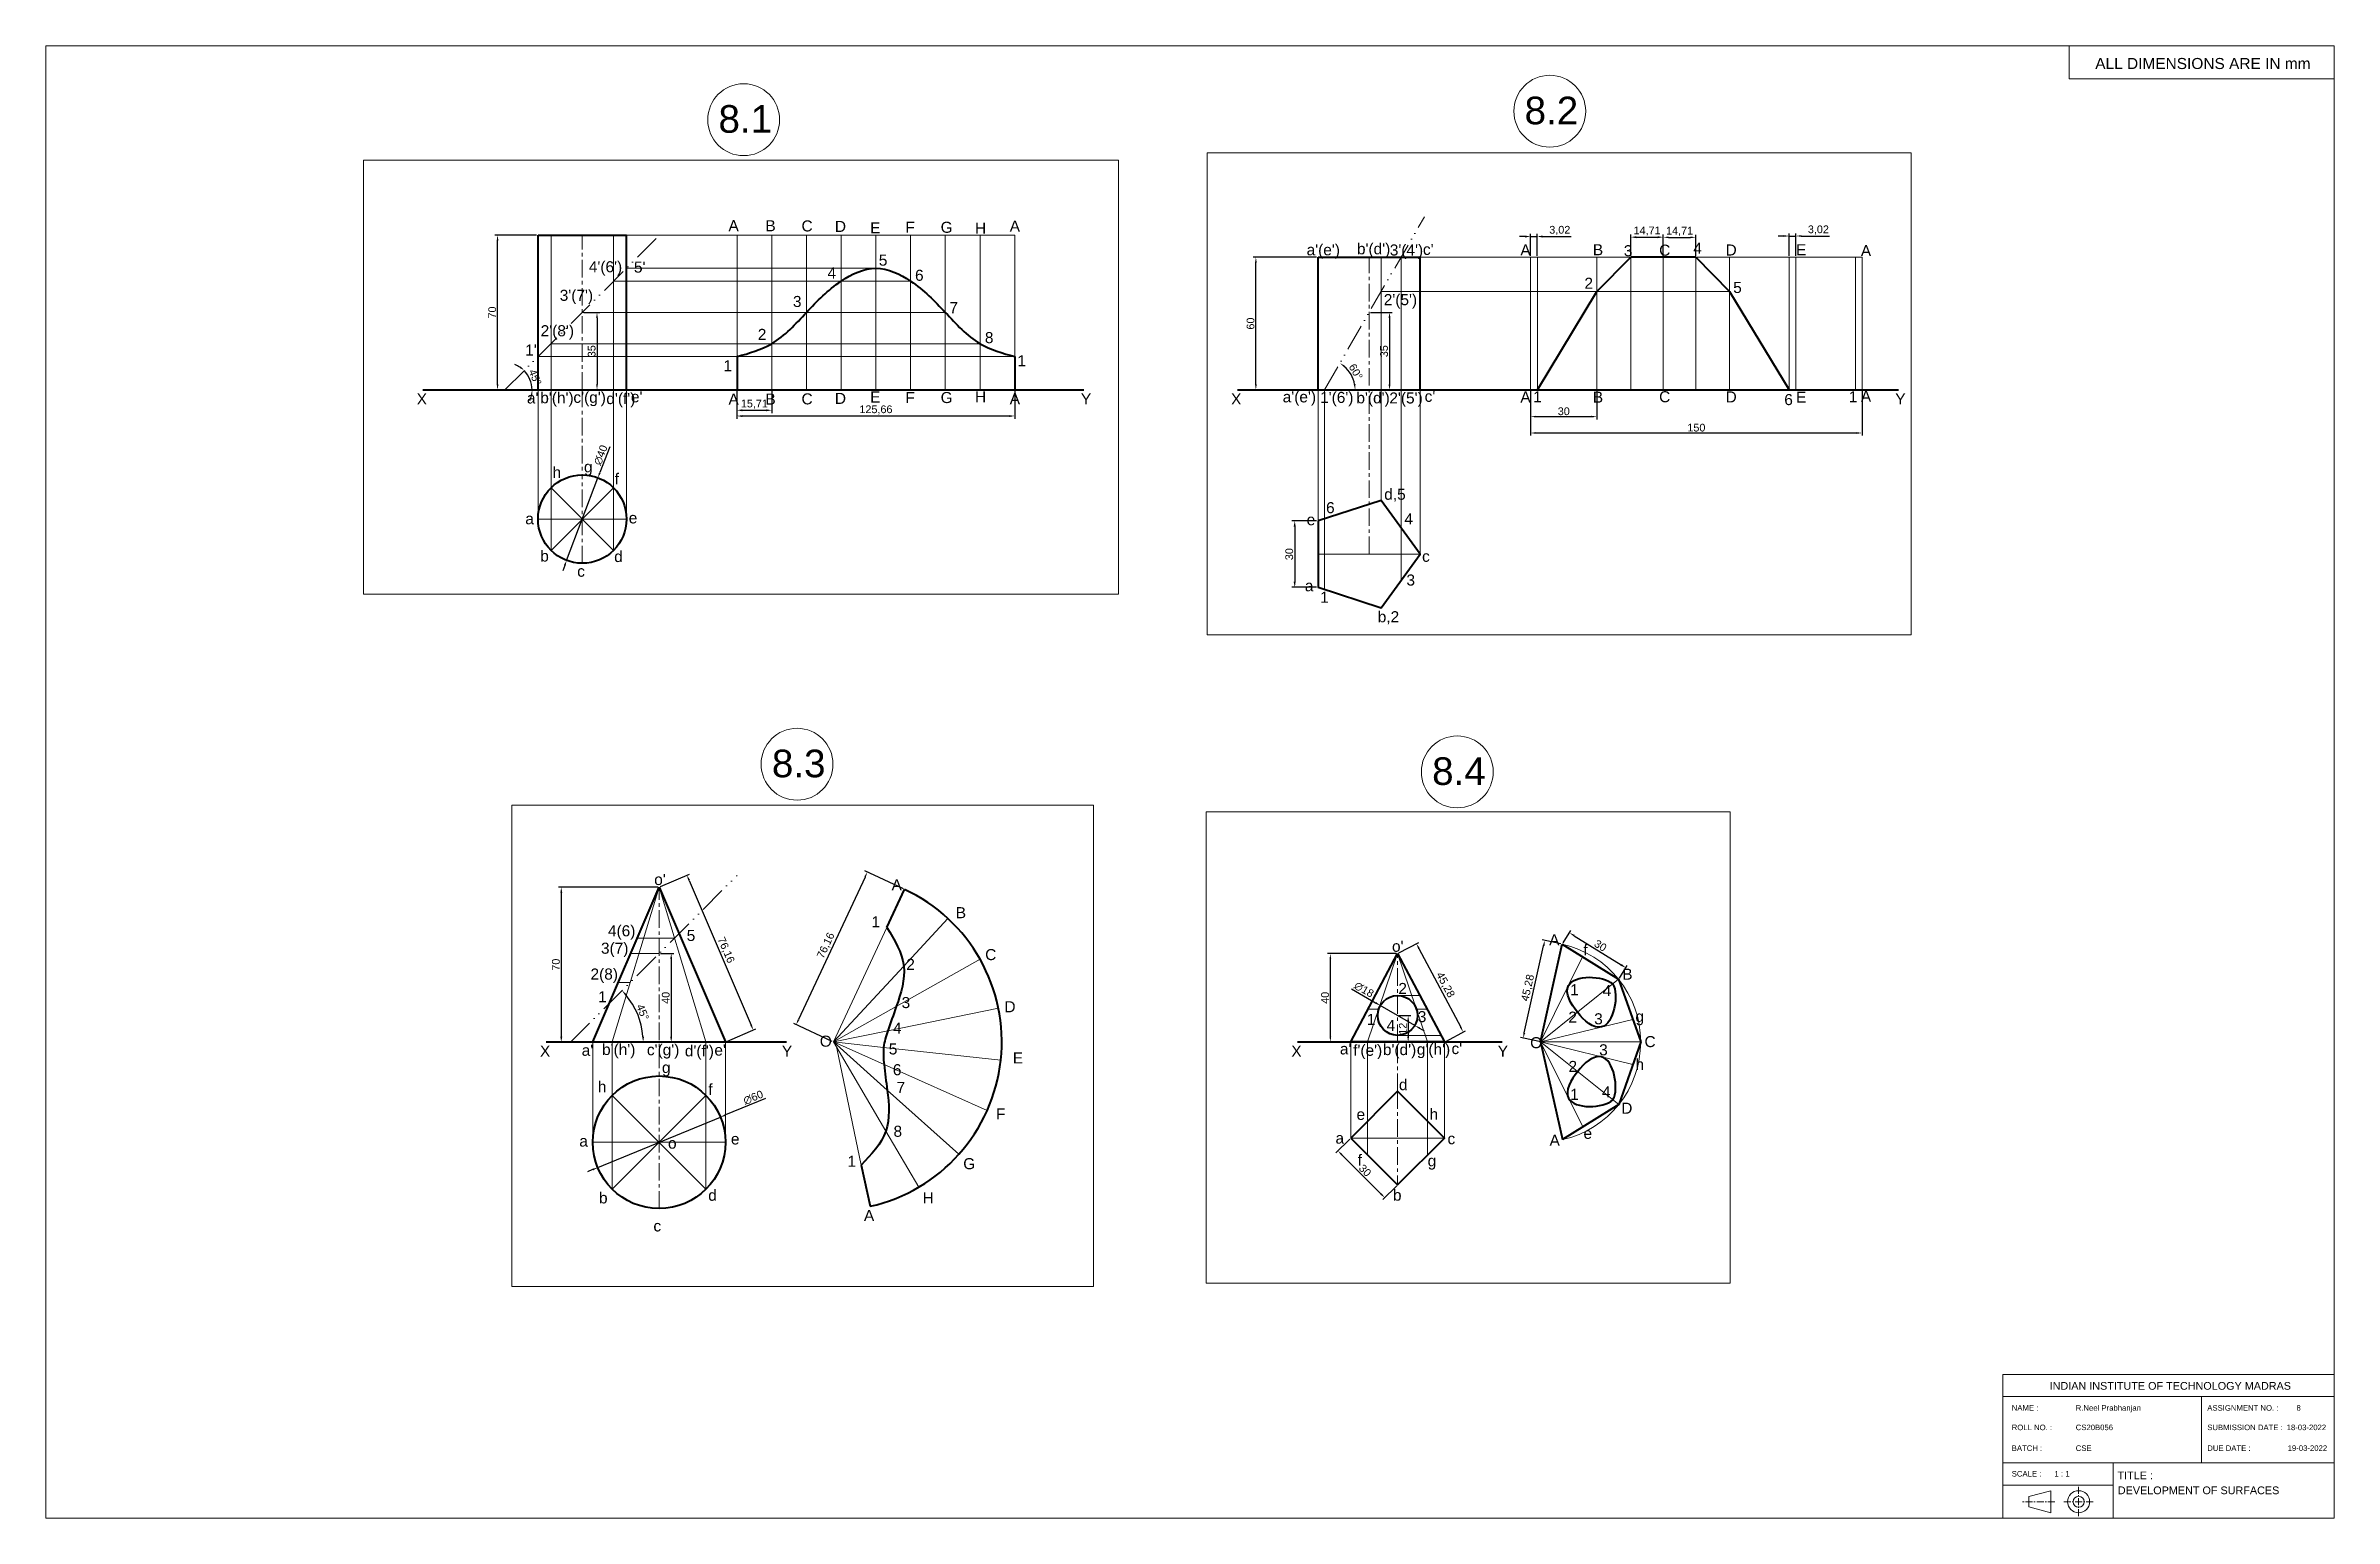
# Model space of a CAD drawing. Header units: millimetres. Extents: x 0 to 1035, y 0 to 666.
import ezdxf

# ---------------------------------------------------------------- set-up
doc = ezdxf.new("R2010")
doc.units = ezdxf.units.MM
doc.linetypes.add('ACAD_ISO12W100', pattern=[21, 12, -3, 0, -3, 0, -3])
doc.linetypes.add('CENTER', pattern=[50.8, 31.75, -6.35, 6.35, -6.35])
doc.styles.get("Standard").update_dxf_attribs({"font": 'arial.ttf'})
doc.dimstyles.new('ISO-25', dxfattribs={"dimtxt": 3.5, "dimasz": 2.5, "dimexe": 1.25, "dimexo": 0.625, "dimtad": 1, "dimtxsty": 'Standard', "dimcen": 2.5, "dimclrd": 3, "dimclre": 3, "dimclrt": 3, "dimadec": 0, "dimazin": 0, "dimtfac": 1, "dimtmove": 0, "dimatfit": 3, "dimfxl": 1, "dimlwd": 30, "dimlwe": 30, "dimarcsym": 0})

# ---------------------------------------------------------------- blocks, each defined once
blk = doc.blocks.new('*D1')
at = {"color": 3, "lineweight": 30, "transparency": 16777216}
for p, q in [((222.1, 580.4), (203.1, 580.4)), ((204.4, 512.9), (204.4, 577.9)), ((222.1, 510.4), (203.1, 510.4))]:
    blk.add_line(p, q, dxfattribs=at)
at = {"color": 3, "transparency": 16777216}
for points in [[(204, 577.9), (204.8, 577.9), (204.4, 580.4)], [(204, 512.9), (204.8, 512.9), (204.4, 510.4)]]:
    blk.add_solid(points, dxfattribs=at)
at = {"layer": 'Defpoints', "color": 0, "transparency": 16777216}
for p in [(204.4, 580.4), (222.7, 580.4), (222.7, 510.4)]:
    blk.add_point(p, dxfattribs=at)
at = {"color": 3, "lineweight": 5, "transparency": 16777216, "insert": (202, 545.4), "char_height": 3.5, "attachment_point": 5, "rotation": 90}
blk.add_mtext('70', dxfattribs=at)
blk = doc.blocks.new('*D2')
at = {"color": 3, "lineweight": 30, "transparency": 16777216}
for p, q in [((255.2, 484.7), (250.7, 473)), ((235.6, 433.2), (249.8, 470.6)), ((234.8, 430.9), (233.9, 428.6))]:
    blk.add_line(p, q, dxfattribs=at)
at = {"color": 3, "transparency": 16777216}
for points in [[(250.3, 473.1), (251.1, 472.8), (249.8, 470.6)], [(234.4, 431.1), (235.2, 430.8), (235.6, 433.2)]]:
    blk.add_solid(points, dxfattribs=at)
at = {"layer": 'Defpoints', "color": 0, "transparency": 16777216}
for p in [(249.8, 470.6), (235.6, 433.2)]:
    blk.add_point(p, dxfattribs=at)
at = {"color": 3, "lineweight": 5, "transparency": 16777216, "insert": (251.1, 480.9), "char_height": 3.5, "attachment_point": 5, "rotation": 69.2174}
blk.add_mtext('∅40', dxfattribs=at)
blk = doc.blocks.new('*D3')
at = {"color": 3, "lineweight": 30, "transparency": 16777216}
for p, q in [((243.4, 545.4), (250.7, 545.4)), ((249.4, 542.9), (249.4, 512.9)), ((243.4, 510.4), (250.7, 510.4))]:
    blk.add_line(p, q, dxfattribs=at)
at = {"color": 3, "transparency": 16777216}
for points in [[(249, 542.9), (249.8, 542.9), (249.4, 545.4)], [(249, 512.9), (249.8, 512.9), (249.4, 510.4)]]:
    blk.add_solid(points, dxfattribs=at)
at = {"layer": 'Defpoints', "color": 0, "transparency": 16777216}
for p in [(242.7, 545.4), (242.7, 510.4), (249.4, 510.4)]:
    blk.add_point(p, dxfattribs=at)
at = {"color": 3, "lineweight": 5, "transparency": 16777216, "insert": (247, 527.9), "char_height": 3.5, "attachment_point": 5, "rotation": 90}
blk.add_mtext('35', dxfattribs=at)
blk = doc.blocks.new('*D4')
at = {"color": 3, "lineweight": 30, "transparency": 16777216}
for p, q in [((312.7, 509.8), (312.7, 497.3)), ((438.4, 509.8), (438.4, 497.3)), ((315.2, 498.6), (435.9, 498.6))]:
    blk.add_line(p, q, dxfattribs=at)
at = {"color": 3, "transparency": 16777216}
for points in [[(315.2, 499), (315.2, 498.1), (312.7, 498.6)], [(435.9, 499), (435.9, 498.1), (438.4, 498.6)]]:
    blk.add_solid(points, dxfattribs=at)
at = {"layer": 'Defpoints', "color": 0, "transparency": 16777216}
for p in [(312.7, 510.4), (438.4, 510.4), (438.4, 498.6)]:
    blk.add_point(p, dxfattribs=at)
at = {"color": 3, "lineweight": 5, "transparency": 16777216, "insert": (375.6, 501.3), "char_height": 3.5, "attachment_point": 5}
blk.add_mtext('125,66', dxfattribs=at)
blk = doc.blocks.new('*D5')
at = {"color": 3, "lineweight": 30, "transparency": 16777216}
for p, q in [((312.7, 509.8), (312.7, 499.9)), ((328.5, 509.8), (328.5, 499.9)), ((315.2, 501.2), (326, 501.2))]:
    blk.add_line(p, q, dxfattribs=at)
at = {"color": 3, "transparency": 16777216}
for points in [[(315.2, 501.6), (315.2, 500.7), (312.7, 501.2)], [(326, 501.6), (326, 500.7), (328.5, 501.2)]]:
    blk.add_solid(points, dxfattribs=at)
at = {"layer": 'Defpoints', "color": 0, "transparency": 16777216}
for p in [(312.7, 510.4), (328.5, 510.4), (328.5, 501.2)]:
    blk.add_point(p, dxfattribs=at)
at = {"color": 3, "lineweight": 5, "transparency": 16777216, "insert": (320.6, 503.9), "char_height": 3.5, "attachment_point": 5}
blk.add_mtext('15,71', dxfattribs=at)
blk = doc.blocks.new('*D6')
at = {"color": 3, "lineweight": 30, "transparency": 16777216}
for start, end in [(56.6246, 68.2493), (0, 45), (336.7507, 348.3754)]:
    blk.add_arc((207.7, 510.4), 12.3, start, end, dxfattribs=at)
at = {"color": 3, "transparency": 16777216}
for points in [[(214.8, 521.1), (214.3, 520.4), (216.5, 519.2)], [(219.4, 508), (220.2, 507.9), (220.1, 510.4)]]:
    blk.add_solid(points, dxfattribs=at)
at = {"layer": 'Defpoints', "color": 0, "transparency": 16777216}
for p in [(277.7, 580.4), (170.7, 510.4), (207.7, 510.4), (219.7, 513.6), (469.7, 510.4)]:
    blk.add_point(p, dxfattribs=at)
at = {"color": 3, "lineweight": 5, "transparency": 16777216, "insert": (221.4, 516.1), "char_height": 3.5, "attachment_point": 5, "rotation": 292.5}
blk.add_mtext('45°', dxfattribs=at)
blk = doc.blocks.new('*D7')
at = {"color": 3, "lineweight": 30, "transparency": 16777216}
for p, q in [((575, 570.4), (546.2, 570.4)), ((547.5, 512.9), (547.5, 567.9)), ((575, 510.4), (546.2, 510.4))]:
    blk.add_line(p, q, dxfattribs=at)
at = {"color": 3, "transparency": 16777216}
for points in [[(547.1, 567.9), (547.9, 567.9), (547.5, 570.4)], [(547.1, 512.9), (547.9, 512.9), (547.5, 510.4)]]:
    blk.add_solid(points, dxfattribs=at)
at = {"layer": 'Defpoints', "color": 0, "transparency": 16777216}
for p in [(547.5, 570.4), (575.7, 570.4), (575.7, 510.4)]:
    blk.add_point(p, dxfattribs=at)
at = {"color": 3, "lineweight": 5, "transparency": 16777216, "insert": (545.1, 540.4), "char_height": 3.5, "attachment_point": 5, "rotation": 90}
blk.add_mtext('60', dxfattribs=at)
blk = doc.blocks.new('*D8')
at = {"color": 3, "lineweight": 30, "transparency": 16777216}
for p, q in [((575, 451.1), (563.8, 451.1)), ((565.1, 448.6), (565.1, 423.6)), ((575, 421.1), (563.8, 421.1))]:
    blk.add_line(p, q, dxfattribs=at)
at = {"color": 3, "transparency": 16777216}
for points in [[(564.6, 448.6), (565.5, 448.6), (565.1, 451.1)], [(564.6, 423.6), (565.5, 423.6), (565.1, 421.1)]]:
    blk.add_solid(points, dxfattribs=at)
at = {"layer": 'Defpoints', "color": 0, "transparency": 16777216}
for p in [(575.7, 451.1), (565.1, 421.1), (575.7, 421.1)]:
    blk.add_point(p, dxfattribs=at)
at = {"color": 3, "lineweight": 5, "transparency": 16777216, "insert": (562.6, 436.1), "char_height": 3.5, "attachment_point": 5, "rotation": 90}
blk.add_mtext('30', dxfattribs=at)
blk = doc.blocks.new('*D9')
at = {"color": 3, "lineweight": 30, "transparency": 16777216}
blk.add_arc((578.5, 510.4), 13.9, 10.3144, 49.6856, dxfattribs=at)
at = {"color": 3, "transparency": 16777216}
for points in [[(587.3, 520.7), (587.8, 521.4), (585.5, 522.5)], [(592.6, 513), (591.8, 512.9), (592.4, 510.4)]]:
    blk.add_solid(points, dxfattribs=at)
at = {"layer": 'Defpoints', "color": 0, "transparency": 16777216}
for p in [(623.7, 588.7), (575.7, 510.4), (578.5, 510.4), (591.6, 515.2), (621.8, 510.4)]:
    blk.add_point(p, dxfattribs=at)
at = {"color": 3, "lineweight": 5, "transparency": 16777216, "insert": (592.7, 518.6), "char_height": 3.5, "attachment_point": 5, "rotation": 300}
blk.add_mtext('60°', dxfattribs=at)
blk = doc.blocks.new('*D10')
at = {"color": 3, "lineweight": 30, "transparency": 16777216}
for p, q in [((599.4, 545.4), (609.2, 545.4)), ((608, 542.9), (608, 512.9)), ((599.4, 510.4), (609.2, 510.4))]:
    blk.add_line(p, q, dxfattribs=at)
at = {"color": 3, "transparency": 16777216}
for points in [[(607.5, 542.9), (608.4, 542.9), (608, 545.4)], [(607.5, 512.9), (608.4, 512.9), (608, 510.4)]]:
    blk.add_solid(points, dxfattribs=at)
at = {"layer": 'Defpoints', "color": 0, "transparency": 16777216}
for p in [(598.7, 545.4), (598.7, 510.4), (608, 510.4)]:
    blk.add_point(p, dxfattribs=at)
at = {"color": 3, "lineweight": 5, "transparency": 16777216, "insert": (605.5, 527.9), "char_height": 3.5, "attachment_point": 5, "rotation": 90}
blk.add_mtext('35', dxfattribs=at)
blk = doc.blocks.new('*D11')
at = {"color": 3, "lineweight": 30, "transparency": 16777216}
for p, q in [((671.8, 509.8), (671.8, 489.7)), ((821.8, 509.8), (821.8, 489.7)), ((674.3, 490.9), (819.3, 490.9))]:
    blk.add_line(p, q, dxfattribs=at)
at = {"color": 3, "transparency": 16777216}
for points in [[(674.3, 491.3), (674.3, 490.5), (671.8, 490.9)], [(819.3, 491.3), (819.3, 490.5), (821.8, 490.9)]]:
    blk.add_solid(points, dxfattribs=at)
at = {"layer": 'Defpoints', "color": 0, "transparency": 16777216}
for p in [(671.8, 510.4), (821.8, 510.4), (821.8, 490.9)]:
    blk.add_point(p, dxfattribs=at)
at = {"color": 3, "lineweight": 5, "transparency": 16777216, "insert": (746.8, 493.3), "char_height": 3.5, "attachment_point": 5}
blk.add_mtext('150', dxfattribs=at)
blk = doc.blocks.new('*D12')
at = {"color": 3, "lineweight": 30, "transparency": 16777216}
for p, q in [((671.8, 509.8), (671.8, 497)), ((701.8, 509.8), (701.8, 497)), ((674.3, 498.3), (699.3, 498.3))]:
    blk.add_line(p, q, dxfattribs=at)
at = {"color": 3, "transparency": 16777216}
for points in [[(674.3, 498.7), (674.3, 497.9), (671.8, 498.3)], [(699.3, 498.7), (699.3, 497.9), (701.8, 498.3)]]:
    blk.add_solid(points, dxfattribs=at)
at = {"layer": 'Defpoints', "color": 0, "transparency": 16777216}
for p in [(671.8, 510.4), (701.8, 510.4), (701.8, 498.3)]:
    blk.add_point(p, dxfattribs=at)
at = {"color": 3, "lineweight": 5, "transparency": 16777216, "insert": (686.8, 500.7), "char_height": 3.5, "attachment_point": 5}
blk.add_mtext('30', dxfattribs=at)
blk = doc.blocks.new('*D13')
at = {"color": 3, "lineweight": 30, "transparency": 16777216}
for p, q in [((671.8, 571.1), (671.8, 581)), ((674.8, 571.1), (674.8, 581)), ((669.3, 579.8), (666.8, 579.8)), ((671.8, 579.8), (674.8, 579.8)), ((677.3, 579.8), (690.2, 579.8))]:
    blk.add_line(p, q, dxfattribs=at)
at = {"color": 3, "transparency": 16777216}
for points in [[(669.3, 580.2), (669.3, 579.3), (671.8, 579.8)], [(677.3, 580.2), (677.3, 579.3), (674.8, 579.8)]]:
    blk.add_solid(points, dxfattribs=at)
at = {"layer": 'Defpoints', "color": 0, "transparency": 16777216}
for p in [(671.8, 570.4), (674.8, 579.8), (674.8, 570.4)]:
    blk.add_point(p, dxfattribs=at)
at = {"color": 3, "lineweight": 5, "transparency": 16777216, "insert": (685, 582.5), "char_height": 3.5, "attachment_point": 5}
blk.add_mtext('3,02', dxfattribs=at)
blk = doc.blocks.new('*D14')
at = {"color": 3, "lineweight": 30, "transparency": 16777216}
for p, q in [((786.3, 580), (783.8, 580)), ((788.8, 571.1), (788.8, 581.2)), ((788.8, 580), (791.8, 580)), ((791.8, 571.1), (791.8, 581.2)), ((794.3, 580), (807.1, 580))]:
    blk.add_line(p, q, dxfattribs=at)
at = {"color": 3, "transparency": 16777216}
for points in [[(786.3, 580.4), (786.3, 579.6), (788.8, 580)], [(794.3, 580.4), (794.3, 579.6), (791.8, 580)]]:
    blk.add_solid(points, dxfattribs=at)
at = {"layer": 'Defpoints', "color": 0, "transparency": 16777216}
for p in [(791.8, 580), (788.8, 570.4), (791.8, 570.4)]:
    blk.add_point(p, dxfattribs=at)
at = {"color": 3, "lineweight": 5, "transparency": 16777216, "insert": (802, 582.7), "char_height": 3.5, "attachment_point": 5}
blk.add_mtext('3,02', dxfattribs=at)
blk = doc.blocks.new('*D16')
at = {"color": 3, "lineweight": 30, "transparency": 16777216}
for p, q in [((717.1, 571.1), (717.1, 580.7)), ((731.8, 571.1), (731.8, 580.7)), ((719.6, 579.5), (729.3, 579.5))]:
    blk.add_line(p, q, dxfattribs=at)
at = {"color": 3, "transparency": 16777216}
for points in [[(719.6, 579.9), (719.6, 579), (717.1, 579.5)], [(729.3, 579.9), (729.3, 579), (731.8, 579.5)]]:
    blk.add_solid(points, dxfattribs=at)
at = {"layer": 'Defpoints', "color": 0, "transparency": 16777216}
for p in [(717.1, 570.4), (731.8, 579.5), (731.8, 570.4)]:
    blk.add_point(p, dxfattribs=at)
at = {"color": 3, "lineweight": 5, "transparency": 16777216, "insert": (724.5, 582.2), "char_height": 3.5, "attachment_point": 5}
blk.add_mtext('14,71', dxfattribs=at)
blk = doc.blocks.new('*D17')
at = {"color": 3, "lineweight": 30, "transparency": 16777216}
for p, q in [((731.8, 571.1), (731.8, 580.6)), ((746.5, 571.1), (746.5, 580.6)), ((734.3, 579.4), (744, 579.4))]:
    blk.add_line(p, q, dxfattribs=at)
at = {"color": 3, "transparency": 16777216}
for points in [[(734.3, 579.8), (734.3, 579), (731.8, 579.4)], [(744, 579.8), (744, 579), (746.5, 579.4)]]:
    blk.add_solid(points, dxfattribs=at)
at = {"layer": 'Defpoints', "color": 0, "transparency": 16777216}
for p in [(731.8, 570.4), (746.5, 579.4), (746.5, 570.4)]:
    blk.add_point(p, dxfattribs=at)
at = {"color": 3, "lineweight": 5, "transparency": 16777216, "insert": (739.2, 582.1), "char_height": 3.5, "attachment_point": 5}
blk.add_mtext('14,71', dxfattribs=at)
blk = doc.blocks.new('*D19')
at = {"color": 3, "lineweight": 30, "transparency": 16777216}
for p, q in [((325.7, 189.9), (307.5, 182.4)), ((249.7, 158.6), (305.2, 181.4)), ((247.4, 157.7), (245.1, 156.7))]:
    blk.add_line(p, q, dxfattribs=at)
at = {"color": 3, "transparency": 16777216}
for points in [[(307.4, 182.8), (307.7, 182), (305.2, 181.4)], [(247.3, 158.1), (247.6, 157.3), (249.7, 158.6)]]:
    blk.add_solid(points, dxfattribs=at)
at = {"layer": 'Defpoints', "color": 0, "transparency": 16777216}
for p in [(305.2, 181.4), (249.7, 158.6)]:
    blk.add_point(p, dxfattribs=at)
at = {"color": 3, "lineweight": 5, "transparency": 16777216, "insert": (320.1, 190.3), "char_height": 3.5, "attachment_point": 5, "rotation": 22.3535}
blk.add_mtext('∅60', dxfattribs=at)
blk = doc.blocks.new('*D20')
at = {"color": 3, "lineweight": 30, "transparency": 16777216}
for p, q in [((276.9, 285.4), (232, 285.4)), ((233.2, 282.9), (233.2, 217.9)), ((276.9, 215.4), (232, 215.4))]:
    blk.add_line(p, q, dxfattribs=at)
at = {"color": 3, "transparency": 16777216}
for points in [[(232.8, 282.9), (233.7, 282.9), (233.2, 285.4)], [(232.8, 217.9), (233.7, 217.9), (233.2, 215.4)]]:
    blk.add_solid(points, dxfattribs=at)
at = {"layer": 'Defpoints', "color": 0, "transparency": 16777216}
for p in [(277.5, 285.4), (233.2, 215.4), (277.5, 215.4)]:
    blk.add_point(p, dxfattribs=at)
at = {"color": 3, "lineweight": 5, "transparency": 16777216, "insert": (230.8, 250.4), "char_height": 3.5, "attachment_point": 5, "rotation": 90}
blk.add_mtext('70', dxfattribs=at)
blk = doc.blocks.new('*D21')
at = {"color": 3, "lineweight": 30, "transparency": 16777216}
for p, q in [((278.1, 255.4), (284.2, 255.4)), ((283, 252.9), (283, 217.9)), ((278.1, 215.4), (284.2, 215.4))]:
    blk.add_line(p, q, dxfattribs=at)
at = {"color": 3, "transparency": 16777216}
for points in [[(282.5, 252.9), (283.4, 252.9), (283, 255.4)], [(282.5, 217.9), (283.4, 217.9), (283, 215.4)]]:
    blk.add_solid(points, dxfattribs=at)
at = {"layer": 'Defpoints', "color": 0, "transparency": 16777216}
for p in [(277.5, 255.4), (277.5, 215.4), (283, 215.4)]:
    blk.add_point(p, dxfattribs=at)
at = {"color": 3, "lineweight": 5, "transparency": 16777216, "insert": (280.5, 235.4), "char_height": 3.5, "attachment_point": 5, "rotation": 90}
blk.add_mtext('40', dxfattribs=at)
blk = doc.blocks.new('*D22')
at = {"color": 3, "lineweight": 30, "transparency": 16777216}
blk.add_arc((237.5, 215.4), 32.8, 4.3623, 40.6377, dxfattribs=at)
at = {"color": 3, "transparency": 16777216}
for points in [[(262.1, 236.5), (262.7, 237.1), (260.7, 238.7)], [(270.7, 217.9), (269.8, 217.9), (270.3, 215.4)]]:
    blk.add_solid(points, dxfattribs=at)
at = {"layer": 'Defpoints', "color": 0, "transparency": 16777216}
for p in [(312.8, 290.8), (269.2, 223.9), (237.5, 215.4), (247.5, 215.4), (307.5, 215.4)]:
    blk.add_point(p, dxfattribs=at)
at = {"color": 3, "lineweight": 5, "transparency": 16777216, "insert": (270.1, 228.9), "char_height": 3.5, "attachment_point": 5, "rotation": 292.5}
blk.add_mtext('45°', dxfattribs=at)
blk = doc.blocks.new('*D23')
at = {"color": 3, "lineweight": 30, "transparency": 16777216}
for p, q in [((370.7, 290), (340.6, 225.6)), ((388, 284.7), (370.6, 292.8)), ((355.8, 215.7), (338.4, 223.8))]:
    blk.add_line(p, q, dxfattribs=at)
at = {"color": 3, "transparency": 16777216}
for points in [[(370.3, 290.2), (371, 289.9), (371.7, 292.3)], [(340.2, 225.7), (341, 225.4), (339.5, 223.3)]]:
    blk.add_solid(points, dxfattribs=at)
at = {"layer": 'Defpoints', "color": 0, "transparency": 16777216}
for p in [(388.6, 284.5), (339.5, 223.3), (356.4, 215.4)]:
    blk.add_point(p, dxfattribs=at)
at = {"color": 3, "lineweight": 5, "transparency": 16777216, "insert": (353.1, 259), "char_height": 3.5, "attachment_point": 5, "rotation": 65}
blk.add_mtext('76,16', dxfattribs=at)
blk = doc.blocks.new('*D25')
at = {"color": 3, "lineweight": 30, "transparency": 16777216}
for p, q in [((590, 171.5), (583.7, 165.3)), ((586.4, 164.4), (604.1, 146.7)), ((611.2, 150.3), (604.9, 144.1))]:
    blk.add_line(p, q, dxfattribs=at)
at = {"color": 3, "transparency": 16777216}
for points in [[(586.7, 164.7), (586.1, 164.1), (584.6, 166.2)], [(604.4, 147), (603.8, 146.4), (605.8, 145)]]:
    blk.add_solid(points, dxfattribs=at)
at = {"layer": 'Defpoints', "color": 0, "transparency": 16777216}
for p in [(590.4, 172), (605.8, 145), (611.6, 150.8)]:
    blk.add_point(p, dxfattribs=at)
at = {"color": 3, "lineweight": 5, "transparency": 16777216, "insert": (596.9, 157.3), "char_height": 3.5, "attachment_point": 5, "rotation": 315}
blk.add_mtext('30', dxfattribs=at)
blk = doc.blocks.new('*D26')
at = {"color": 3, "lineweight": 30, "transparency": 16777216}
for p, q in [((611, 255.4), (579.9, 255.4)), ((581.2, 217.9), (581.2, 252.9)), ((611, 215.4), (579.9, 215.4))]:
    blk.add_line(p, q, dxfattribs=at)
at = {"color": 3, "transparency": 16777216}
for points in [[(580.8, 252.9), (581.6, 252.9), (581.2, 255.4)], [(580.8, 217.9), (581.6, 217.9), (581.2, 215.4)]]:
    blk.add_solid(points, dxfattribs=at)
at = {"layer": 'Defpoints', "color": 0, "transparency": 16777216}
for p in [(581.2, 255.4), (611.6, 255.4), (611.6, 215.4)]:
    blk.add_point(p, dxfattribs=at)
at = {"color": 3, "lineweight": 5, "transparency": 16777216, "insert": (578.8, 235.4), "char_height": 3.5, "attachment_point": 5, "rotation": 90}
blk.add_mtext('40', dxfattribs=at)
blk = doc.blocks.new('*D27')
at = {"color": 3, "lineweight": 30, "transparency": 16777216}
for p, q in [((590.8, 239.5), (601.6, 233.2)), ((619.4, 222.9), (603.8, 231.9)), ((621.6, 221.7), (623.7, 220.4))]:
    blk.add_line(p, q, dxfattribs=at)
at = {"color": 3, "transparency": 16777216}
for points in [[(601.9, 233.5), (601.4, 232.8), (603.8, 231.9)], [(621.8, 222), (621.4, 221.3), (619.4, 222.9)]]:
    blk.add_solid(points, dxfattribs=at)
at = {"layer": 'Defpoints', "color": 0, "transparency": 16777216}
for p in [(603.8, 231.9), (619.4, 222.9)]:
    blk.add_point(p, dxfattribs=at)
at = {"color": 3, "lineweight": 5, "transparency": 16777216, "insert": (596.4, 239.1), "char_height": 3.5, "attachment_point": 5, "rotation": 330.0288}
blk.add_mtext('∅18', dxfattribs=at)
blk = doc.blocks.new('*D28')
at = {"color": 3, "lineweight": 30, "transparency": 16777216}
for p, q in [((612.2, 227.4), (617.6, 227.4)), ((616.4, 224.9), (616.4, 217.9)), ((612.2, 215.4), (617.6, 215.4))]:
    blk.add_line(p, q, dxfattribs=at)
at = {"color": 3, "transparency": 16777216}
for points in [[(616, 224.9), (616.8, 224.9), (616.4, 227.4)], [(616, 217.9), (616.8, 217.9), (616.4, 215.4)]]:
    blk.add_solid(points, dxfattribs=at)
at = {"layer": 'Defpoints', "color": 0, "transparency": 16777216}
for p in [(611.6, 227.4), (611.6, 215.4), (616.4, 215.4)]:
    blk.add_point(p, dxfattribs=at)
at = {"color": 3, "lineweight": 5, "transparency": 16777216, "insert": (614, 221.4), "char_height": 3.5, "attachment_point": 5, "rotation": 90}
blk.add_mtext('12', dxfattribs=at)
blk = doc.blocks.new('*D29')
at = {"color": 3, "lineweight": 30, "transparency": 16777216}
for p, q in [((612.2, 255.7), (621.2, 260.5)), ((621.3, 257.7), (640.2, 222.1)), ((633.4, 215.7), (642.4, 220.5))]:
    blk.add_line(p, q, dxfattribs=at)
at = {"color": 3, "transparency": 16777216}
for points in [[(621.7, 257.9), (620.9, 257.5), (620.1, 259.9)], [(640.5, 222.3), (639.8, 222), (641.3, 219.9)]]:
    blk.add_solid(points, dxfattribs=at)
at = {"layer": 'Defpoints', "color": 0, "transparency": 16777216}
for p in [(611.6, 255.4), (641.3, 219.9), (632.8, 215.4)]:
    blk.add_point(p, dxfattribs=at)
at = {"color": 3, "lineweight": 5, "transparency": 16777216, "insert": (633.1, 241.2), "char_height": 3.5, "attachment_point": 5, "rotation": 297.9384}
blk.add_mtext('45,28', dxfattribs=at)
blk = doc.blocks.new('*D30')
at = {"color": 3, "lineweight": 30, "transparency": 16777216}
for p, q in [((668.9, 219.6), (677.7, 258.9)), ((685.5, 259.8), (677, 261.7)), ((675.7, 215.6), (667.2, 217.5))]:
    blk.add_line(p, q, dxfattribs=at)
at = {"color": 3, "transparency": 16777216}
for points in [[(677.3, 259), (678.1, 258.9), (678.2, 261.4)], [(668.5, 219.7), (669.4, 219.5), (668.4, 217.2)]]:
    blk.add_solid(points, dxfattribs=at)
at = {"layer": 'Defpoints', "color": 0, "transparency": 16777216}
for p in [(678.2, 261.4), (686.1, 259.6), (676.3, 215.4)]:
    blk.add_point(p, dxfattribs=at)
at = {"color": 3, "lineweight": 5, "transparency": 16777216, "insert": (670.7, 239.9), "char_height": 3.5, "attachment_point": 5, "rotation": 77.4561}
blk.add_mtext('45,28', dxfattribs=at)
blk = doc.blocks.new('*D31')
at = {"color": 3, "lineweight": 30, "transparency": 16777216}
for p, q in [((686.5, 260.2), (690, 265.9)), ((691.5, 263.5), (712.7, 250.3)), ((712, 244.3), (715.5, 250))]:
    blk.add_line(p, q, dxfattribs=at)
at = {"color": 3, "transparency": 16777216}
for points in [[(691.7, 263.9), (691.3, 263.2), (689.4, 264.8)], [(713, 250.7), (712.5, 249.9), (714.9, 249)]]:
    blk.add_solid(points, dxfattribs=at)
at = {"layer": 'Defpoints', "color": 0, "transparency": 16777216}
for p in [(686.1, 259.6), (714.9, 249), (711.6, 243.8)]:
    blk.add_point(p, dxfattribs=at)
at = {"color": 3, "lineweight": 5, "transparency": 16777216, "insert": (703.4, 259), "char_height": 3.5, "attachment_point": 5, "rotation": 328.1088}
blk.add_mtext('30', dxfattribs=at)
blk = doc.blocks.new('*D32')
at = {"color": 3, "lineweight": 30, "transparency": 16777216}
for p, q in [((278.1, 285.7), (291.2, 291.3)), ((291.1, 288.5), (319.1, 223.1)), ((308.1, 215.7), (321.2, 221.3))]:
    blk.add_line(p, q, dxfattribs=at)
at = {"color": 3, "transparency": 16777216}
for points in [[(291.5, 288.7), (290.7, 288.4), (290.1, 290.8)], [(319.5, 223.3), (318.7, 223), (320.1, 220.8)]]:
    blk.add_solid(points, dxfattribs=at)
at = {"layer": 'Defpoints', "color": 0, "transparency": 16777216}
for p in [(277.5, 285.4), (320.1, 220.8), (307.5, 215.4)]:
    blk.add_point(p, dxfattribs=at)
at = {"color": 3, "lineweight": 5, "transparency": 16777216, "insert": (307.6, 256.9), "char_height": 3.5, "attachment_point": 5, "rotation": 293.1986}
blk.add_mtext('76,16', dxfattribs=at)

msp = doc.modelspace()

# ---------------------------------------------------------------- linework, layer by layer
at = {"lineweight": 5}
for p, q in [((915.387, 666.054), (915.387, 651.054)), ((915.387, 651.054), (1035.387, 651.054)), ((228.603, 437.806), (228.603, 580.448)), ((256.887, 437.806), (256.887, 580.448)), ((262.745, 580.448), (438.409, 580.448)), ((312.745, 525.448), (312.745, 580.448)), ((312.745, 525.448), (312.745, 580.448)), ((328.453, 510.448), (328.453, 580.448)), ((344.161, 510.448), (344.161, 580.448)), ((359.869, 510.448), (359.869, 580.448)), ((375.577, 510.448), (375.577, 580.448)), ((391.285, 510.448), (391.285, 580.448)), ((406.993, 510.448), (406.993, 580.448)), ((422.701, 510.448), (422.701, 580.448)), ((438.409, 525.448), (438.409, 580.448)), ((604.191, 510.448), (604.191, 570.448)), ((613.175, 570.448), (613.175, 424.235)), ((621.824, 570.448), (717.11, 570.448)), ((671.824, 510.448), (671.824, 570.448)), ((674.848, 510.448), (674.848, 570.448)), ((701.824, 510.448), (701.824, 570.448)), ((717.11, 510.448), (717.11, 570.448)), ((731.824, 510.448), (731.824, 570.448)), ((746.539, 510.448), (746.539, 570.448)), ((746.539, 570.448), (821.824, 570.448)), ((761.824, 510.448), (761.824, 570.448)), ((788.801, 510.448), (788.801, 570.448)), ((791.824, 510.448), (791.824, 570.448)), ((818.801, 510.448), (818.801, 570.448)), ((821.824, 510.448), (821.824, 570.448)), ((256.887, 559.59), (391.285, 559.59)), ((262.745, 565.448), (375.577, 565.448)), ((604.191, 554.886), (761.824, 554.886)), ((242.745, 545.448), (406.993, 545.448)), ((228.603, 531.305), (422.701, 531.305)), ((222.745, 525.448), (438.409, 525.448)), ((222.745, 510.448), (222.745, 451.949)), ((262.745, 510.448), (262.745, 451.949)), ((575.659, 451.139), (575.659, 510.448)), ((578.534, 510.448), (578.534, 420.205)), ((604.191, 460.41), (604.191, 510.448)), ((621.824, 436.139), (621.824, 510.448)), ((674.848, 510.448), (671.824, 510.448)), ((821.824, 510.448), (818.801, 510.448)), ((228.603, 437.806), (256.887, 466.091)), ((256.887, 437.806), (228.603, 466.091)), ((222.745, 451.949), (262.745, 451.949)), ((575.659, 436.139), (621.824, 436.139)), ((277.485, 285.43), (256.272, 215.43)), ((298.699, 215.43), (277.485, 285.43)), ((388.196, 249.792), (408.121, 271.311)), ((284.462, 262.407), (267.618, 262.407)), ((356.379, 215.43), (380.518, 267.196)), ((277.485, 255.43), (264.628, 255.43)), ((356.379, 215.43), (388.196, 249.792)), ((384.813, 231.454), (422.726, 252.821)), ((611.61, 255.43), (598.032, 215.43)), ((611.61, 255.43), (625.187, 215.43)), ((676.316, 215.43), (695.318, 253.921)), ((264.441, 242.385), (259.038, 242.385)), ((676.316, 215.43), (711.621, 243.777)), ((356.379, 215.43), (384.813, 231.454)), ((380.915, 220.469), (430.979, 230.752)), ((603.087, 230.323), (598.295, 230.323)), ((611.61, 236.43), (621.686, 236.43)), ((620.132, 230.323), (624.925, 230.323)), ((356.379, 215.43), (380.915, 220.469)), ((611.61, 218.43), (631.232, 218.43)), ((676.316, 215.43), (718.004, 225.667)), ((247.485, 170.04), (247.485, 215.43)), ((256.272, 148.827), (256.272, 215.43)), ((298.699, 148.827), (298.699, 215.43)), ((307.485, 170.04), (307.485, 215.43)), ((356.379, 215.43), (379.093, 212.966)), ((356.379, 215.43), (379.263, 205.246)), ((356.379, 215.43), (380.715, 193.68)), ((356.379, 215.43), (380.087, 175.044)), ((357.98, 212.702), (368.856, 159.691)), ((379.093, 212.966), (432.092, 207.216)), ((590.396, 171.964), (590.396, 215.43)), ((598.032, 215.43), (598.032, 164.328)), ((625.187, 215.43), (625.187, 164.328)), ((632.823, 171.964), (632.823, 215.43)), ((676.316, 215.43), (721.593, 215.482)), ((676.316, 215.43), (711.687, 187.165)), ((676.316, 215.43), (718.027, 205.29)), ((676.316, 215.43), (695.408, 176.983)), ((379.263, 205.246), (425.958, 184.467)), ((256.272, 148.827), (298.699, 191.253)), ((298.699, 148.827), (256.272, 191.253)), ((380.715, 193.68), (413.164, 164.681)), ((307.485, 170.04), (247.485, 170.04)), ((380.087, 175.044), (394.934, 149.753)), ((590.396, 171.964), (632.823, 171.964)), ((885.387, 0), (885.387, 65)), ((885.387, 65), (1035.387, 65)), ((885.387, 55), (1035.387, 55)), ((975.387, 25), (975.387, 55)), ((885.387, 25), (1035.387, 25)), ((935.387, 0), (935.387, 25)), ((885.387, 15), (935.387, 15)), ((907.227, 12.446), (897.227, 9.767)), ((907.227, 7.446), (907.227, 12.446)), ((897.227, 7.446), (897.227, 9.767)), ((897.227, 7.446), (897.227, 5.126)), ((907.227, 2.446), (897.227, 5.126)), ((907.227, 7.446), (907.227, 2.446)), ((1035.387, 0), (1035.387, 0))]:
    msp.add_line(p, q, dxfattribs=at)
at = {"linetype": 'ACAD_ISO12W100', "lineweight": 5}
for p, q in [((207.745, 510.448), (277.745, 580.448)), ((578.534, 510.448), (623.742, 588.749)), ((237.485, 215.43), (312.841, 290.785))]:
    msp.add_line(p, q, dxfattribs=at)
at = {"color": 6, "lineweight": 40}
for p, q in [((222.745, 510.448), (222.745, 580.448)), ((222.745, 580.448), (262.745, 580.448)), ((262.745, 510.448), (262.745, 580.448)), ((575.659, 570.448), (621.824, 570.448)), ((575.659, 510.448), (575.659, 570.448)), ((621.824, 510.448), (621.824, 570.448)), ((222.745, 510.448), (262.745, 510.448)), ((575.659, 510.448), (621.824, 510.448)), ((247.485, 215.43), (277.485, 285.43)), ((277.485, 285.43), (307.485, 215.43)), ((590.396, 215.43), (611.61, 255.43)), ((611.61, 255.43), (632.823, 215.43)), ((247.485, 215.43), (307.485, 215.43)), ((632.823, 215.43), (590.396, 215.43))]:
    msp.add_line(p, q, dxfattribs=at)
at = {"linetype": 'CENTER', "lineweight": 5, "ltscale": 0.25}
for p, q in [((242.745, 510.448), (242.745, 580.448)), ((598.742, 436.139), (598.742, 570.448)), ((242.745, 510.448), (242.745, 471.949)), ((242.745, 431.949), (242.745, 471.949)), ((277.485, 140.04), (277.485, 285.43)), ((611.61, 215.43), (611.61, 255.43)), ((611.61, 193.177), (611.61, 215.43)), ((611.61, 193.177), (611.61, 150.751))]:
    msp.add_line(p, q, dxfattribs=at)
at = {"color": 2, "lineweight": 40}
for p, q in [((701.824, 554.886), (717.11, 570.448)), ((746.539, 570.448), (717.11, 570.448)), ((746.539, 570.448), (761.824, 554.886)), ((674.848, 510.448), (701.824, 554.886)), ((761.824, 554.886), (788.801, 510.448)), ((312.745, 525.448), (312.745, 510.448)), ((438.409, 525.448), (438.409, 510.448)), ((312.745, 510.448), (438.409, 510.448)), ((674.848, 510.448), (788.801, 510.448)), ((380.518, 267.196), (388.564, 284.452)), ((676.316, 215.43), (686.15, 259.626)), ((686.15, 259.626), (711.621, 243.777)), ((711.621, 243.777), (721.593, 215.482)), ((676.316, 215.43), (686.252, 171.257)), ((721.593, 215.482), (711.687, 187.165)), ((711.687, 187.165), (686.252, 171.257)), ((368.856, 159.691), (373.014, 141.111))]:
    msp.add_line(p, q, dxfattribs=at)
at = {"color": 1, "lineweight": 40}
for p, q in [((170.662, 510.448), (469.729, 510.448)), ((539.11, 510.448), (838.178, 510.448)), ((226.439, 215.43), (335.189, 215.43)), ((566.379, 215.43), (658.955, 215.43))]:
    msp.add_line(p, q, dxfattribs=at)
at = {"linetype": 'CENTER', "lineweight": 5, "ltscale": 0.1}
for p, q in [((919.727, 0.884), (919.727, 14.219)), ((909.019, 7.446), (894.173, 7.446)), ((926.381, 7.446), (912.709, 7.446))]:
    msp.add_line(p, q, dxfattribs=at)
at = {"lineweight": 5}
for points in [[(0, 0), (1035.387, 0), (1035.387, 666.054), (0, 666.054)], [(143.689, 614.36), (485.399, 614.36), (485.399, 418.018), (143.689, 418.018)], [(525.506, 617.565), (843.955, 617.565), (843.955, 399.586), (525.506, 399.586)], [(210.89, 322.604), (474.008, 322.604), (474.008, 104.879), (210.89, 104.879)], [(525.013, 319.474), (762.121, 319.474), (762.121, 106.273), (525.013, 106.273)]]:
    msp.add_lwpolyline(points, close=True, dxfattribs=at)
at = {"color": 6, "lineweight": 40}
for points in [[(575.659, 451.139), (575.659, 421.139), (604.191, 411.869), (621.824, 436.139), (604.191, 460.41)], [(590.396, 171.964), (611.61, 150.751), (632.823, 171.964), (611.61, 193.177)]]:
    msp.add_lwpolyline(points, close=True, dxfattribs=at)
at = {"lineweight": 5}
for centre, radius in [((680.469, 636.439), 16.251), ((315.758, 632.605), 16.251), ((339.914, 341.059), 16.251), ((638.63, 337.587), 16.251), ((919.727, 7.446), 5), ((919.727, 7.446), 2.5)]:
    msp.add_circle(centre, radius, dxfattribs=at)
at = {"color": 6, "lineweight": 40}
for centre, radius in [((242.745, 451.949), 20), ((611.61, 227.43), 9), ((277.485, 170.04), 30)]:
    msp.add_circle(centre, radius, dxfattribs=at)
at = {"color": 2, "lineweight": 40}
msp.add_arc((356.379, 215.43), 76.158, 282.617296, 65, dxfattribs=at)
at = {"lineweight": 5}
for start, end in [(282.677169, 77.456129), (176.00342, 176.20086)]:
    msp.add_arc((676.316, 215.43), 45.277, start, end, dxfattribs=at)
at = {"color": 2, "lineweight": 40}
for points in [[(312.745, 525.448), (328.453, 531.305), (344.161, 545.448), (359.869, 559.59), (375.577, 565.448), (391.285, 559.59), (406.993, 545.448), (422.701, 531.305), (438.409, 525.448)], [(380.518, 267.196), (388.196, 249.792), (384.813, 231.454), (380.915, 220.469), (379.093, 212.966), (379.263, 205.246), (380.715, 193.68), (380.087, 175.044), (368.856, 159.691)]]:
    msp.add_spline(points, degree=3, dxfattribs=at)
for points, knots in [([(693.086, 228.894), (689.873, 232.37), (683.12, 246.152), (704.7, 245.66), (708.973, 241.651)], [12.72783617, 12.72783617, 12.72783617, 12.72783617, 25.45567235, 45.54623081, 45.54623081, 45.54623081, 45.54623081]), ([(708.973, 241.651), (711.965, 236.612), (707.783, 215.435), (695.785, 225.006), (693.086, 228.894)], [20.09055847, 20.09055847, 20.09055847, 20.09055847, 40.18111693, 52.9089531, 52.9089531, 52.9089531, 52.9089531]), ([(709.034, 189.285), (712.014, 194.33), (707.783, 215.498), (695.807, 205.899), (693.117, 202.004)], [20.09055847, 20.09055847, 20.09055847, 20.09055847, 40.18111693, 52.9089531, 52.9089531, 52.9089531, 52.9089531]), ([(693.117, 202.004), (689.912, 198.521), (683.191, 184.723), (704.771, 185.266), (709.034, 189.285)], [12.72783617, 12.72783617, 12.72783617, 12.72783617, 25.45567235, 45.54623081, 45.54623081, 45.54623081, 45.54623081])]:
    msp.add_open_spline(points, degree=3, knots=knots, dxfattribs=at)

# ---------------------------------------------------------------- texts
at = {"lineweight": 5}
for s, height, p in [('ALL DIMENSIONS ARE IN mm', 5, (927.266, 655.539)), ('8.2', 12.5, (669.075, 630.547)), ('8.1', 12.5, (304.364, 626.712)), ('A', 5, (308.883, 582.185)), ('B', 5, (325.6, 582.139)), ('C', 5, (341.934, 582.06)), ('D', 5, (357.031, 581.842)), ('E', 5, (372.979, 581.205)), ('F', 5, (388.926, 581.46)), ('G', 5, (404.873, 581.46)), ('H', 5, (420.437, 581.077)), ('A', 5, (436.129, 581.97)), ('5', 5, (376.894, 566.585)), ("a'(e')", 5, (570.458, 571.254)), ("b'(d')", 5, (593.223, 571.72)), ("3'(4')", 5, (608.088, 571.179)), ("c'", 5, (623.094, 571.461)), ('A', 5, (667.171, 571.205)), ('B', 5, (699.962, 571.282)), ('3', 5, (713.981, 570.856)), ('C', 5, (729.948, 571.099)), ('4', 5, (745.385, 571.952)), ('D', 5, (760.009, 571.173)), ('E', 5, (791.893, 571.302)), ('A', 5, (821.218, 570.887)), ("4'(6')", 5, (245.695, 563.584)), ("5'", 5, (266.12, 563.432)), ('4', 5, (353.681, 560.777)), ('6', 5, (393.289, 559.739)), ('2', 5, (696.148, 556.123)), ('5', 5, (763.453, 554.216)), ("3'(7')", 5, (232.538, 550.678)), ('3', 5, (338.043, 547.889)), ('7', 5, (408.827, 545.089)), ("2'(5')", 5, (605.36, 548.715)), ("2'(8')", 5, (223.918, 534.669)), ("1'", 5, (216.92, 525.931)), ('2', 5, (322.141, 533.004)), ('8', 5, (424.89, 531.534)), ('1', 5, (306.58, 518.817)), ('1', 5, (439.575, 521.061)), ('X', 5, (167.819, 503.788)), ("a'", 5, (217.684, 504.256)), ("b'(h')", 5, (223.74, 504.357)), ("c'(g')", 5, (238.721, 504.535)), ("d'(f')", 5, (253.63, 503.965)), ("e'", 5, (264.742, 504.775)), ('A', 5, (308.883, 503.71)), ('B', 5, (325.6, 503.756)), ('C', 5, (341.934, 503.835)), ('D', 5, (357.031, 504.053)), ('E', 5, (372.979, 504.69)), ('F', 5, (388.926, 504.436)), ('G', 5, (404.873, 504.436)), ('H', 5, (420.437, 504.818)), ('A', 5, (436.129, 503.926)), ('Y', 5, (468.339, 503.788)), ('X', 5, (536.268, 503.788)), ("a'(e')", 5, (559.642, 504.743)), ("1'(6')", 5, (576.553, 504.502)), ("b'(d')", 5, (592.98, 504.298)), ("2'(5')", 5, (607.889, 504.247)), ("c'", 5, (623.86, 504.989)), ('A', 5, (667.171, 504.69)), ('1', 5, (672.987, 504.76)), ('B', 5, (699.962, 504.613)), ('C', 5, (729.948, 504.796)), ('D', 5, (760.009, 504.722)), ('6', 5, (786.573, 503.508)), ('E', 5, (791.893, 504.593)), ('1', 5, (815.814, 504.787)), ('A', 5, (821.218, 505.008)), ('Y', 5, (836.787, 503.788)), ('g', 5, (243.517, 473.107)), ('f', 5, (257.404, 467.659)), ('d,5', 5, (605.579, 460.694)), ('6', 5, (579.252, 454.62)), ('a', 5, (216.954, 449.62)), ('e', 5, (263.756, 449.998)), ('e', 5, (570.479, 449.189)), ('4', 5, (614.689, 449.558)), ('b', 5, (223.718, 432.757)), ('d', 5, (257.171, 432.53)), ('c', 5, (622.696, 432.633)), ('c', 5, (240.445, 425.876)), ('3', 5, (615.621, 421.889)), ('a', 5, (569.67, 419.303)), ('1', 5, (576.544, 414.095)), ('b,2', 5, (602.626, 405.289)), ('8.3', 12.5, (328.52, 335.167)), ('8.4', 12.5, (627.236, 331.694)), ("o'", 5, (275.287, 286.424)), ('A', 5, (382.673, 283.994)), ('1', 5, (373.574, 267.283)), ('B', 5, (411.728, 271.411)), ('3(7)', 5, (251.197, 255.336)), ('4(6)', 5, (254.351, 263.214)), ('5', 5, (289.99, 261.114)), ("o'", 5, (609.084, 256.24)), ('A', 5, (680.181, 259.165)), ('f', 5, (695.699, 254.597)), ('2(8)', 5, (246.466, 243.658)), ('2', 5, (389.334, 248.047)), ('C', 5, (425.017, 252.45)), ('B', 5, (713.253, 243.589)), ('1', 5, (249.864, 233.358)), ('2', 5, (611.951, 237.129)), ('1', 5, (689.733, 236.594)), ('4', 5, (704.445, 236.157)), ('3', 5, (387.221, 230.751)), ('D', 5, (433.731, 228.867)), ('1', 5, (597.678, 223.156)), ('3', 5, (620.747, 224.386)), ('2', 5, (688.881, 224.168)), ('3', 5, (700.566, 223.411)), ('g', 5, (719.234, 224.472)), ('O', 5, (350.205, 213.288)), ('4', 5, (383.314, 219.207)), ('4', 5, (606.62, 220.415)), ('O', 5, (671.599, 212.617)), ('C', 5, (723.322, 213.092)), ('X', 5, (223.597, 208.77)), ("a'", 5, (242.475, 209.185)), ("b'(h')", 5, (251.687, 209.528)), ("c'(g')", 5, (271.974, 209.41)), ("d'(f')", 5, (289.144, 208.927)), ("e'", 5, (302.5, 209.287)), ('Y', 5, (333.049, 208.77)), ('5', 5, (381.4, 209.795)), ('E', 5, (437.539, 205.697)), ('X', 5, (563.536, 208.77)), ("a'", 5, (585.497, 209.798)), ("f'(e')", 5, (591.509, 209.178)), ("b'(d')", 5, (604.959, 209.483)), ("g'(h')", 5, (620.318, 209.639)), ("c'", 5, (636.012, 209.95)), ('Y', 5, (656.927, 208.77)), ('3', 5, (702.813, 209.386)), ('h', 5, (719.235, 202.77)), ('h', 5, (249.747, 192.682)), ('g', 5, (278.8, 201.388)), ('f', 5, (299.766, 191.48)), ('6', 5, (383.244, 200.384)), ('7', 5, (384.927, 192.348)), ('d', 5, (612.231, 193.625)), ('2', 5, (688.95, 201.862)), ('1', 5, (689.718, 189.254)), ('4', 5, (704.051, 190.323)), ('D', 5, (712.805, 182.98)), ('8', 5, (383.543, 172.528)), ('F', 5, (429.89, 180.378)), ('e', 5, (593.034, 180.186)), ('h', 5, (626.073, 180.251)), ('a', 5, (241.401, 168.105)), ('o', 5, (281.53, 167.178)), ('e', 5, (309.99, 169.074)), ('a', 5, (583.506, 169.448)), ('c', 5, (634.206, 169.184)), ('A', 5, (680.373, 168.474)), ('e', 5, (695.719, 171.622)), ('1', 5, (362.741, 158.974)), ('G', 5, (415.101, 157.876)), ('f', 5, (593.539, 159.503)), ('g', 5, (625.237, 159.181)), ('b', 5, (250.307, 142.403)), ('d', 5, (299.739, 143.591)), ('H', 5, (396.707, 142.414)), ('b', 5, (609.512, 143.661)), ('A', 5, (370.172, 134.452)), ('c', 5, (274.937, 129.72)), ('INDIAN INSTITUTE OF TECHNOLOGY MADRAS', 3.5, (906.627, 58.118)), ('NAME : ', 2.5, (889.484, 48.642)), ('ROLL NO. : ', 2.5, (889.484, 39.837)), ('CS20B056', 2.5, (918.427, 39.837)), ('R.Neel Prabhanjan', 2.5, (918.427, 48.642)), ('ASSIGNMENT NO. : ', 2.5, (977.95, 48.642)), ('SUBMISSION DATE : ', 2.5, (977.95, 39.837)), ('18-03-2022', 2.5, (1013.876, 39.837)), ('8', 2.5, (1018.322, 48.642)), ('BATCH : ', 2.5, (889.484, 30.444)), ('CSE', 2.5, (918.427, 30.444)), ('DUE DATE : ', 2.5, (977.95, 30.444)), ('19-03-2022', 2.5, (1014.316, 30.444)), ('SCALE : ', 2.5, (889.484, 18.85)), ('1 : 1', 2.5, (908.846, 18.85)), ('TITLE : ', 3.5, (937.328, 17.612)), ('DEVELOPMENT OF SURFACES', 3.5, (937.475, 10.861))]:
    msp.add_text(s, height=height, dxfattribs=at).set_placement(p)
at = {"lineweight": 40}
msp.add_text('h', height=5, dxfattribs=at).set_placement((229.236, 470.585))

# ---------------------------------------------------------------- dimensions: what is measured, and where the dimension line sits
at = {"lineweight": 5}
for base, line1, line2, picture, middle in [((219.668, 513.642), ((170.662, 510.448), (469.729, 510.448)), ((207.745, 510.448), (277.745, 580.448)), '*D6', (221.37, 516.091)), ((591.602, 515.204), ((575.659, 510.448), (621.824, 510.448)), ((578.534, 510.448), (623.742, 588.749)), '*D9', (592.666, 518.607)), ((269.21, 223.93), ((247.485, 215.43), (307.485, 215.43)), ((237.485, 215.43), (312.841, 290.785)), '*D22', (270.051, 228.919))]:
    dim = msp.add_angular_dim_2l(base=base, line1=line1, line2=line2, dimstyle='ISO-25', dxfattribs=at)
    dim.commit()
    dim.dimension.update_dxf_attribs({"geometry": picture, "text_midpoint": middle})
for base, p1, p2, picture, middle in [((204.384, 580.448), (222.745, 510.448), (222.745, 580.448), '*D1', (201.972, 545.448)), ((547.479, 570.448), (575.659, 510.448), (575.659, 570.448), '*D7', (545.067, 540.448)), ((249.425, 510.448), (242.745, 545.448), (242.745, 510.448), '*D3', (247.012, 527.948)), ((607.952, 510.448), (598.742, 545.448), (598.742, 510.448), '*D10', (605.539, 527.948)), ((565.063, 421.139), (575.659, 451.139), (575.659, 421.139), '*D8', (562.65, 436.139)), ((233.234, 215.43), (277.485, 285.43), (277.485, 215.43), '*D20', (230.822, 250.43)), ((282.956, 215.43), (277.485, 255.43), (277.485, 215.43), '*D21', (280.544, 235.43)), ((581.181, 255.43), (611.61, 215.43), (611.61, 255.43), '*D26', (578.769, 235.43)), ((616.38, 215.43), (611.61, 227.43), (611.61, 215.43), '*D28', (613.998, 221.43))]:
    dim = msp.add_linear_dim(base=base, p1=p1, p2=p2, angle=90, dimstyle='ISO-25', dxfattribs=at)
    dim.commit()
    dim.dimension.update_dxf_attribs({"geometry": picture, "text_midpoint": middle})
for base, p1, p2, picture, middle in [((674.848, 579.766), (671.824, 570.448), (674.848, 570.448), '*D13', (684.999, 582.495)), ((731.824, 579.46), (717.11, 570.448), (731.824, 570.448), '*D16', (724.467, 582.188)), ((746.5387, 579.382), (731.8243, 570.4476), (746.5387, 570.4476), '*D17', (739.1815, 582.1104)), ((791.824, 579.998), (788.801, 570.448), (791.824, 570.448), '*D14', (801.976, 582.727)), ((438.409, 498.566), (312.745, 510.448), (438.409, 510.448), '*D4', (375.577, 501.294)), ((328.453, 501.159), (312.745, 510.448), (328.453, 510.448), '*D5', (320.599, 503.888)), ((821.824, 490.909), (671.824, 510.448), (821.824, 510.448), '*D11', (746.824, 493.321)), ((701.824, 498.3), (671.824, 510.448), (701.824, 510.448), '*D12', (686.824, 500.713))]:
    dim = msp.add_linear_dim(base=base, p1=p1, p2=p2, dimstyle='ISO-25', dxfattribs=at)
    dim.commit()
    dim.dimension.update_dxf_attribs({"geometry": picture, "text_midpoint": middle})
for p1, p2, picture, middle in [((235.648, 433.25), (249.841, 470.647), '*D2', (251.054, 480.915)), ((619.406, 222.934), (603.813, 231.926), '*D27', (596.37, 239.115))]:
    dim = msp.add_diameter_dim_2p(p1=p1, p2=p2, dimstyle='ISO-25', dxfattribs=at)
    dim.commit()
    dim.dimension.update_dxf_attribs({"geometry": picture, "text_midpoint": middle})
for p1, p2, distance, picture, middle in [((277.485, 285.43), (307.485, 215.43), 13.723, '*D32', (307.606, 256.91)), ((388.564, 284.452), (356.379, 215.43), -18.597, '*D23', (353.145, 258.953)), ((611.61, 255.43), (632.823, 215.43), 9.623, '*D29', (633.128, 241.217)), ((676.316, 215.43), (686.15, 259.626), 8.109, '*D30', (670.654, 239.882)), ((686.15, 259.626), (711.621, 243.777), 6.129, '*D31', (703.398, 258.954)), ((590.396, 171.964), (611.61, 150.751), -8.178, '*D25', (596.927, 157.281))]:
    dim = msp.add_aligned_dim(p1=p1, p2=p2, distance=distance, dimstyle='ISO-25', dxfattribs=at)
    dim.commit()
    dim.dimension.update_dxf_attribs({"geometry": picture, "text_midpoint": middle})
dim = msp.add_diameter_dim_2p(p1=(249.74, 158.63), p2=(305.231, 181.449), dimstyle='ISO-25', dxfattribs=at)
dim.commit()
dim.dimension.update_dxf_attribs({"geometry": '*D19', "text_midpoint": (321.018, 187.942), "dimtype": 163})

doc.saveas('drawing.dxf')
